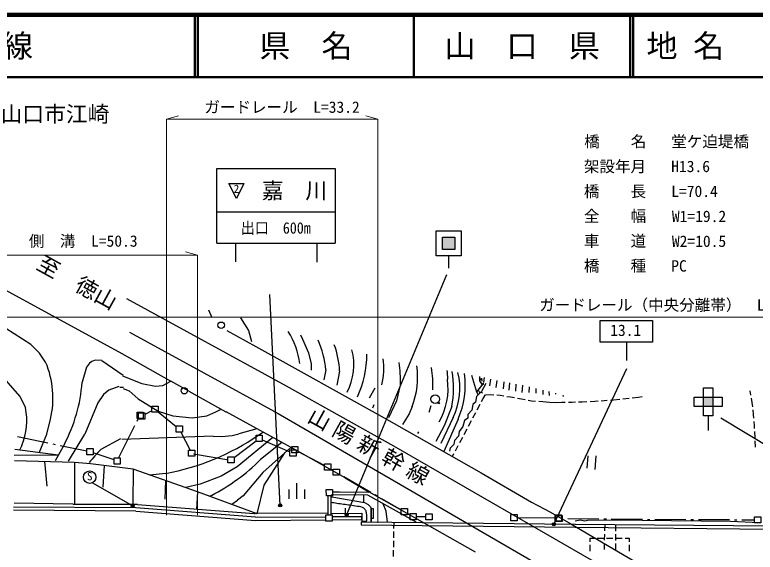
# Model space of a CAD drawing. Units: millimetres, scale not verified. Extents: x 40000 to 680000, y 20000 to 380000.
# Drawn here: x 268831 to 387853, y 293605 to 380000 of the extents above; entities that cross this region are included whole.
import ezdxf
from ezdxf.enums import TextEntityAlignment as Align

# ---------------------------------------------------------------- set-up
doc = ezdxf.new("R2010")
doc.units = ezdxf.units.MM
doc.header["$LTSCALE"] = 1000
doc.header["$PDMODE"] = 32
doc.header["$PDSIZE"] = 500
for name, color, linetype, lineweight in [('M-BGD', 7, 'Continuous', 25), ('M-BMK-ROW', 30, 'Continuous', 25), ('M-STR-HTXT', 7, 'Continuous', 13), ('M-STR-STR1', 1, 'Continuous', 25), ('M-STR-STRC', 7, 'Continuous', 25), ('M-TTL', 2, 'Continuous', 140), ('M-TTL-LINE', 7, 'Continuous', 50)]:
    doc.layers.add(name, color=color, linetype=linetype, lineweight=lineweight)
doc.layers.add('M-BMK-HTXT', color=7, linetype='Continuous')
doc.layers.add('M-TTL-TXT', color=7, linetype='Continuous')
doc.styles.add('ＭＳ ゴシック', font='')
doc.styles.get('ＭＳ ゴシック').set_extended_font_data('MS Gothic')

msp = doc.modelspace()

# ---------------------------------------------------------------- hatches: boundary and pattern name
at = {"layer": 'M-STR-STRC'}
for points in [[(337564, 344266), (339564, 344266), (339564, 342266), (337564, 342266)], [(379549, 318514), (381049, 318514), (381049, 317014), (379549, 317014)]]:
    msp.add_hatch(color=256, dxfattribs=at).paths.add_polyline_path(points)

# ---------------------------------------------------------------- linework, layer by layer
at = {"layer": 'M-BGD'}
for p, q in [((265374, 336763), (286042, 325564)), ((286778, 334374), (312457, 320376)), ((299980, 332572), (300531, 331346)), ((271417, 326971), (263517, 332021)), ((305135, 331279), (306397, 329258)), ((287264, 328979), (311151, 315900)), ((302891, 329242), (307578, 326662)), ((306397, 329258), (306901, 327475)), ((314750, 328523), (315099, 327879)), ((315099, 327879), (316031, 325658)), ((272794, 325625), (271417, 326971)), ((307578, 326662), (328210, 315206)), ((273792, 324141), (272794, 325625)), ((286042, 325564), (293902, 321104)), ((316031, 325658), (316455, 323880)), ((280840, 323975), (280333, 323351)), ((281233, 324283), (280840, 323975)), ((281753, 324467), (281233, 324283)), ((282804, 324402), (281753, 324467)), ((282804, 324402), (286271, 322081)), ((316455, 323880), (316472, 322845)), ((280333, 323351), (279650, 320920)), ((318827, 322900), (318527, 321312)), ((321050, 322700), (320615, 320456)), ((338272, 322834), (338345, 322562)), ((338345, 322562), (338363, 321417)), ((286140, 321981), (289235, 320710)), ((342261, 322070), (343077, 319374)), ((343533, 321838), (343519, 321133)), ((343746, 321539), (343750, 321243)), ((343876, 321583), (343926, 321119)), ((344300, 321699), (344192, 320911)), ((345285, 321400), (345166, 320338)), ((267330, 321280), (269650, 318615)), ((285532, 320232), (283961, 319652)), ((289235, 320710), (291465, 320306)), ((291465, 320306), (292652, 320430)), ((292652, 320430), (293902, 321104)), ((296807, 319487), (293902, 321104)), ((312457, 320376), (329695, 310692)), ((330797, 320470), (330188, 317955)), ((343900, 320440), (343077, 319374)), ((343519, 321133), (343953, 320534)), ((344545, 320747), (343866, 319425)), ((344097, 320783), (343900, 320440)), ((344142, 320572), (343953, 320534)), ((344097, 320783), (344142, 320572)), ((346330, 321210), (346185, 320101)), ((347452, 321006), (347353, 319866)), ((348348, 320843), (348241, 319668)), ((349375, 320618), (349309, 319474)), ((350424, 320466), (350358, 319279)), ((351509, 320199), (351485, 319255)), ((283079, 318983), (282178, 317593)), ((283961, 319652), (283079, 318983)), ((286318, 320095), (285718, 320085)), ((286258, 319921), (287210, 319536)), ((287210, 319536), (288668, 318252)), ((296807, 319487), (302745, 316187)), ((326730, 319991), (325817, 318346)), ((343043, 318642), (343866, 319425)), ((343077, 319374), (343342, 318927)), ((343321, 319690), (343593, 319166)), ((343831, 319358), (344037, 319226)), ((352588, 319935), (352601, 319146)), ((353704, 319661), (353716, 318952)), ((354703, 319416), (354713, 318799)), ((355744, 319161), (355751, 319027)), ((386969, 319570), (387102, 318862)), ((269650, 318615), (270559, 316848)), ((288668, 318252), (291902, 316255)), ((330188, 317955), (328921, 315207)), ((343043, 318642), (342902, 317700)), ((343881, 317841), (344129, 318307)), ((344129, 318307), (344520, 318915)), ((344520, 318915), (345307, 318968)), ((345307, 318968), (345830, 318922)), ((346328, 318878), (346851, 318832)), ((346851, 318832), (347441, 318740)), ((347935, 318662), (348525, 318570)), ((348525, 318570), (349164, 318465)), ((349657, 318383), (350296, 318278)), ((350296, 318278), (350856, 318164)), ((351346, 318064), (351907, 317951)), ((351907, 317951), (352558, 317903)), ((353057, 317867), (353708, 317819)), ((353708, 317819), (354786, 317743)), ((356949, 318866), (356968, 318624)), ((359467, 317775), (360052, 317796)), ((360052, 317796), (360813, 317833)), ((361312, 317857), (362073, 317893)), ((362073, 317893), (362584, 317928)), ((363082, 317963), (364080, 318032)), ((364579, 318067), (365089, 318102)), ((365089, 318102), (366099, 318216)), ((366596, 318271), (367589, 318383)), ((368086, 318439), (369096, 318552)), ((369096, 318552), (369687, 318630)), ((387194, 318370), (387327, 317663)), ((282178, 317593), (280090, 312588)), ((326528, 317273), (326307, 316766)), ((332691, 317008), (332232, 315837)), ((335727, 317124), (335405, 316060)), ((336789, 317607), (337115, 317525)), ((336922, 317712), (337115, 317525)), ((339093, 317038), (337837, 313939)), ((342483, 317354), (342290, 316435)), ((342902, 317700), (342483, 317354)), ((343177, 316516), (343646, 317399)), ((354786, 317743), (355878, 317697)), ((355878, 317697), (356777, 317711)), ((356777, 317711), (357330, 317720)), ((357830, 317728), (358383, 317737)), ((358383, 317737), (358967, 317758)), ((387327, 317663), (387407, 316963)), ((291902, 316255), (294220, 315514)), ((294220, 315514), (297357, 315203)), ((297357, 315203), (299719, 315551)), ((299719, 315551), (301136, 316186)), ((301136, 316186), (301900, 316545)), ((302745, 316187), (302798, 316169)), ((314322, 309831), (302798, 316169)), ((311151, 315900), (388254, 271228)), ((332232, 315837), (331174, 314143)), ((341676, 315759), (341642, 315144)), ((342290, 316435), (341676, 315759)), ((342472, 315192), (342942, 316075)), ((387463, 316466), (387543, 315766)), ((387543, 315766), (387591, 315129)), ((274001, 312576), (274569, 314993)), ((328210, 315206), (343821, 306350)), ((339314, 315247), (337313, 311053)), ((340105, 315017), (337811, 309813)), ((341106, 314774), (340835, 313786)), ((341642, 315144), (341106, 314774)), ((341768, 313868), (342237, 314751)), ((387628, 314630), (387675, 313992)), ((307754, 313433), (304835, 312614)), ((337837, 313939), (336519, 311421)), ((340835, 313786), (340286, 313016)), ((341063, 312544), (341533, 313427)), ((387675, 313992), (387699, 313485)), ((272736, 309581), (274001, 312576)), ((277450, 308213), (280090, 312588)), ((285824, 311843), (282646, 310125)), ((300692, 312251), (286011, 311696)), ((300692, 312251), (302049, 312219)), ((302049, 312219), (303764, 312369)), ((303764, 312369), (304835, 312614)), ((310285, 312052), (304576, 307320)), ((307992, 312424), (308723, 312897)), ((333714, 312965), (333558, 312695)), ((340161, 312283), (339522, 311578)), ((340286, 313016), (340161, 312283)), ((340359, 311219), (340828, 312102)), ((387723, 312986), (387771, 311987)), ((269960, 310777), (269592, 309999)), ((276803, 310992), (275331, 308273)), ((311748, 311228), (308339, 308487)), ((329695, 310692), (387773, 277271)), ((339408, 310913), (338872, 310403)), ((339522, 311578), (339408, 310913)), ((339654, 309895), (340124, 310778)), ((387795, 311488), (387843, 310489)), ((268825, 310169), (275799, 309241)), ((313194, 310453), (308713, 306415)), ((308906, 304360), (312251, 309603)), ((321924, 305546), (314322, 309831)), ((338745, 309860), (338872, 310403)), ((268719, 309191), (275799, 309241)), ((268798, 308340), (278447, 308064)), ((339171, 308988), (339419, 309454)), ((360936, 309119), (360765, 307126)), ((362213, 309097), (362096, 306894)), ((273623, 308202), (273985, 304209)), ((278447, 308064), (278434, 301290)), ((278447, 308064), (280987, 307885)), ((280987, 307885), (287870, 306984)), ((283195, 307538), (282967, 304068)), ((304576, 307320), (302013, 305850)), ((287870, 306984), (287807, 301422)), ((298211, 303328), (287868, 306962)), ((293087, 306262), (290465, 305980)), ((308713, 306415), (305535, 302676)), ((343821, 306350), (351900, 301633)), ((293040, 305145), (292928, 302118)), ((302013, 305850), (298642, 304540)), ((321924, 305546), (325718, 303285)), ((298642, 304540), (296311, 303995)), ((307802, 299788), (308906, 304360)), ((312942, 302193), (312942, 303693)), ((314192, 302193), (314192, 304693)), ((315442, 302193), (315442, 303693)), ((298211, 303328), (298020, 300449)), ((307802, 299788), (298211, 303328)), ((300453, 302744), (300182, 302593)), ((305535, 302676), (304627, 301977)), ((319158, 302665), (319150, 299596)), ((319659, 302680), (319650, 299611)), ((319749, 302803), (319789, 302515)), ((325592, 302782), (319749, 302803)), ((319789, 302515), (325034, 301607)), ((319905, 303302), (321031, 303298)), ((321031, 303298), (325724, 303281)), ((324950, 301622), (324932, 302784)), ((333341, 298418), (325592, 302782)), ((342867, 293627), (325718, 303285)), ((278177, 301317), (268713, 301474)), ((288581, 301269), (278204, 301290)), ((288581, 301269), (307293, 299836)), ((303717, 301320), (304627, 301977)), ((325034, 301607), (325657, 301278)), ((325657, 301278), (326014, 300909)), ((328522, 300218), (328036, 301393)), ((351900, 301633), (354931, 300048)), ((288267, 300717), (268611, 300840)), ((288264, 300217), (268625, 300340)), ((288264, 300217), (307532, 298717)), ((307543, 299217), (288267, 300717)), ((321920, 300690), (321929, 299846)), ((326014, 300909), (326116, 300620)), ((326116, 300620), (326098, 298479)), ((326098, 298479), (326116, 300620)), ((326516, 300577), (326116, 300581)), ((326503, 299077), (326516, 300577)), ((328750, 298457), (328522, 300218)), ((354931, 300048), (358237, 298140)), ((307293, 299836), (307457, 299815)), ((319150, 299894), (307457, 299815)), ((307532, 298717), (318846, 298811)), ((307543, 299217), (318838, 299311)), ((319650, 299821), (324619, 299875)), ((319838, 299319), (324547, 299358)), ((319846, 298819), (324555, 298858)), ((324547, 299358), (324555, 298858)), ((324619, 299875), (324640, 298600)), ((326103, 299081), (326503, 299077)), ((359702, 298755), (358913, 298592)), ((360469, 298598), (359702, 298755)), ((324640, 298600), (325435, 298634)), ((358195, 298164), (400593, 273436)), ((360885, 298703), (360469, 298598)), ((369665, 298736), (360885, 298703)), ((369665, 298736), (383893, 298567)), ((383893, 298567), (388527, 298391))]:
    msp.add_line(p, q, dxfattribs=at)
for points in [[(318899, 303668), (319899, 303684), (319915, 302684), (318915, 302668)], [(318834, 299597), (319834, 299613), (319850, 298614), (318850, 298597)]]:
    msp.add_lwpolyline(points, close=True, dxfattribs=at)
for centre, radius in [((302005, 330096), 516), ((296077, 319560), 513), ((336428, 318199), 694)]:
    msp.add_circle(centre, radius, dxfattribs=at)
for centre, radius, start, end in [((301415, 322073), 13363, 7.94521, 31.64836), ((303264, 321483), 15627, 5.2028, 23.47001), ((305385, 321773), 15693, 3.38469, 19.31068), ((313882, 323760), 9457, 332.11808, 14.63134), ((308243, 325678), 17199, 335.5399, 359.269), ((316696, 323258), 11458, 346.19508, 7.28516), ((309770, 320962), 21066, 358.75317, 8.59059), ((319957, 321819), 13633, 339.48563, 7.44868), ((320994, 320722), 15049, 356.12518, 9.78366), ((322785, 319960), 16569, 349.84098, 9.44424), ((328021, 319856), 10459, 329.57226, 8.58468), ((329288, 319971), 11083, 334.77076, 13.22593), ((327624, 320499), 13632, 336.29122, 7.65391), ((286070, 344343), 38722, 280.44004, 304.481), ((285368, 331748), 32692, 297.47923, 314.64172)]:
    msp.add_arc(centre, radius, start, end, dxfattribs=at)
for centre, major_axis, start_param, end_param in [((260506, 318388), (-231, 14584), 4.4618217, 5.102197), ((255136, 322699), (-392, 24787), 4.2048737, 4.6248567), ((260495, 314795), (-164, 10356), 4.2983397, 4.896201), ((320198, 274852), (-818, 51745), 0.8051897, 0.8596727)]:
    msp.add_ellipse(centre, major_axis=major_axis, ratio=0.991376, start_param=start_param, end_param=end_param, dxfattribs=at)
msp.add_open_spline([(325435, 298634), (325425, 298969), (325416, 299304), (325396, 299644), (325384, 299848), (325368, 300055), (325290, 300243), (325220, 300415), (325099, 300573), (324952, 300683), (324663, 300898), (324272, 300927), (323901, 300971), (323491, 301019), (323104, 301084), (322712, 301143), (322015, 301248), (321302, 301332), (320597, 301440), (320282, 301489), (319969, 301543), (319655, 301596)], degree=3, knots=[0, 0, 0, 0, 1, 1, 1, 2, 2, 2, 3, 3, 3, 4, 4, 4, 5, 5, 5, 6, 6, 6, 7, 7, 7, 7], dxfattribs=at)
at = {"layer": 'M-BMK-ROW'}
for p, q in [((289478, 316016), (289478, 315118)), ((290883, 316350), (289721, 315766)), ((291885, 316189), (294781, 313805)), ((288501, 314672), (288681, 315029)), ((289478, 315118), (288719, 315118)), ((285556, 308803), (288143, 313957)), ((269254, 312180), (274151, 311172)), ((295539, 312892), (297006, 310034)), ((274935, 311011), (275327, 310930)), ((276110, 310769), (280433, 309880)), ((304097, 308838), (307608, 311528)), ((308610, 311694), (313065, 309760)), ((284789, 308445), (281436, 309604)), ((314067, 309586), (314067, 309042)), ((314354, 309586), (314067, 309586)), ((318611, 307557), (314353, 309820)), ((297578, 309411), (302915, 308530)), ((319614, 306998), (320025, 306758)), ((321720, 305773), (326044, 303263)), ((326736, 302861), (327082, 302661)), ((327774, 302259), (330967, 300406)), ((332367, 299599), (331970, 299827)), ((334918, 299295), (333369, 299307)), ((355707, 299095), (349572, 299144)), ((356709, 299528), (356710, 298590)), ((357723, 298999), (362723, 298967)), ((363523, 298962), (363923, 298960)), ((364723, 298955), (369722, 298923)), ((370534, 298845), (370934, 298843)), ((371722, 298910), (376722, 298879)), ((377522, 298874), (377922, 298871)), ((378722, 298866), (383722, 298835)), ((384522, 298830), (384922, 298827)), ((385722, 298822), (387742, 298809)), ((356710, 298590), (355820, 298589))]:
    msp.add_line(p, q, dxfattribs=at)
for points in [[(291885, 316100), (290883, 316100), (290882, 317102), (291885, 317103)], [(295783, 312892), (294781, 312891), (294781, 313894), (295783, 313894)], [(308610, 311410), (307608, 311410), (307607, 312412), (308610, 312413)], [(281436, 309276), (280433, 309275), (280433, 310278), (281435, 310278)], [(297765, 309032), (296763, 309031), (296762, 310034), (297765, 310034)], [(285792, 307771), (284790, 307770), (284789, 308773), (285792, 308773)], [(304097, 307953), (303095, 307952), (303095, 308955), (304097, 308955)], [(319614, 306790), (318612, 306789), (318611, 307791), (319614, 307792)], [(321028, 305964), (320026, 305964), (320025, 306966), (321028, 306966)], [(331970, 299614), (330967, 299614), (330967, 300616), (331969, 300617)], [(333369, 298809), (332367, 298809), (332367, 299811), (333369, 299812)], [(335921, 298790), (334918, 298790), (334918, 299792), (335920, 299793)], [(349572, 298647), (348569, 298647), (348569, 299649), (349571, 299649)], [(388744, 298305), (387742, 298305), (387741, 299307), (388744, 299307)]]:
    msp.add_lwpolyline(points, close=True, dxfattribs=at)
for points in [[(288719, 315118), (288476, 315118), (288476, 316120), (289478, 316120), (289478, 316016)], [(288719, 315118), (288718, 316016), (289478, 316016)], [(289478, 316016), (289721, 316016), (289721, 315014)], [(289721, 315014), (288719, 315013), (288719, 315118)], [(314067, 309042), (313065, 309041), (313065, 310043), (313351, 310044)], [(313351, 310044), (313351, 310588), (314353, 310588), (314354, 309586)], [(313351, 310044), (314067, 310044), (314067, 309586)], [(314067, 309586), (313351, 309585), (313351, 310044)], [(355820, 298589), (355708, 298589), (355707, 299592), (356709, 299592), (356709, 299528)], [(355820, 298589), (355820, 299527), (356709, 299528)], [(356709, 299528), (356822, 299528), (356822, 298525)], [(356822, 298525), (355820, 298525), (355820, 298589)]]:
    msp.add_lwpolyline(points, dxfattribs=at)
at = {"layer": 'M-STR-HTXT'}
for p, q in [((295158, 363735), (293226, 363217)), ((327191, 363217), (293226, 363217)), ((293226, 363217), (293227, 299534)), ((327191, 363217), (325259, 363735)), ((327191, 363217), (327191, 298303)), ((298226, 341383), (296294, 341901)), ((247953, 341383), (298226, 341383)), ((298226, 341383), (298226, 299534)), ((568276, 331384), (66198, 331382))]:
    msp.add_line(p, q, dxfattribs=at)
at = {"layer": 'M-STR-STR1'}
for p, q in [((324505, 298489), (324499, 297989)), ((324499, 297989), (358930, 297621)), ((324505, 298489), (358936, 298121)), ((329745, 298433), (329731, 297435)), ((358939, 297621), (394392, 297283)), ((358945, 298121), (394397, 297783)), ((363663, 298107), (363635, 297021)), ((365416, 298046), (365413, 296991)), ((329723, 296936), (329708, 295936)), ((363622, 296521), (363597, 295521)), ((365412, 296491), (365410, 295491)), ((329701, 295436), (329686, 294436)), ((361343, 295854), (361963, 295853)), ((361343, 295278), (361343, 295854)), ((362463, 295852), (363463, 295850)), ((363963, 295850), (364963, 295848)), ((365463, 295847), (366463, 295846)), ((366963, 295845), (367582, 295844)), ((367582, 295844), (367581, 295269)), ((361340, 293778), (361342, 294778)), ((363584, 295021), (363559, 294022)), ((365409, 294991), (365407, 293991)), ((367581, 294769), (367579, 293769)), ((329679, 293936), (329664, 292936))]:
    msp.add_line(p, q, dxfattribs=at)
at = {"layer": 'M-STR-STRC'}
for p, q in [((301319, 343308), (301319, 355308)), ((301319, 355308), (320319, 355308)), ((320319, 355308), (320319, 343308)), ((303249, 352889), (305649, 352889)), ((304449, 350489), (303249, 352889)), ((305649, 352889), (304449, 350489)), ((301319, 348308), (320319, 348308)), ((336564, 345266), (340564, 345266)), ((336564, 341266), (336564, 345266)), ((340564, 345266), (340564, 341266)), ((337564, 344266), (339564, 344266)), ((337564, 342266), (337564, 344266)), ((339564, 344266), (339564, 342266)), ((301319, 343308), (320319, 343308)), ((304319, 343308), (304319, 340308)), ((317364, 343251), (317364, 340251)), ((339564, 342266), (337564, 342266)), ((340564, 341266), (336564, 341266)), ((338564, 341266), (338564, 339266)), ((322190, 299652), (338261, 338247)), ((311488, 301134), (309845, 335009)), ((362957, 330856), (371357, 330856)), ((362957, 327356), (362957, 330856)), ((371357, 330856), (371357, 327356)), ((371357, 327356), (362957, 327356)), ((367157, 327356), (367157, 324424)), ((367147, 323066), (355492, 298091)), ((379549, 320014), (381049, 320014)), ((379549, 318514), (379549, 320014)), ((381049, 320014), (381049, 318514)), ((378049, 317014), (378049, 318514)), ((378049, 318514), (379549, 318514)), ((379549, 318514), (381049, 318514)), ((379549, 317014), (379549, 318514)), ((381049, 318514), (382549, 318514)), ((381049, 318514), (381049, 317014)), ((382549, 318514), (382549, 317014)), ((379549, 317014), (378049, 317014)), ((379549, 315514), (379549, 317014)), ((381049, 317014), (379549, 317014)), ((382549, 317014), (381049, 317014)), ((381049, 317014), (381049, 315514)), ((381049, 315514), (379549, 315514)), ((380305, 315514), (380305, 313164)), ((382319, 315225), (409052, 298978)), ((281323, 304763), (287791, 301084))]:
    msp.add_line(p, q, dxfattribs=at)
for points in [[(337564, 344266), (339564, 344266), (339564, 342266), (337564, 342266)], [(379549, 318514), (381049, 318514), (381049, 317014), (379549, 317014)]]:
    msp.add_lwpolyline(points, close=True, dxfattribs=at)
for centre, radius in [((280873, 305663), 1006), ((287791, 301084), 150), ((287791, 301084), 120), ((287791, 301084), 90), ((287791, 301084), 60), ((311488, 301134), 150), ((311488, 301134), 120), ((311488, 301134), 90), ((311488, 301134), 60), ((311488, 301134), 30), ((287791, 301084), 30), ((322190, 299652), 150), ((322190, 299652), 120), ((322190, 299652), 90), ((322190, 299652), 60), ((322190, 299652), 30), ((355492, 298091), 150), ((355492, 298091), 120), ((355492, 298091), 90), ((355492, 298091), 60), ((355492, 298091), 30)]:
    msp.add_circle(centre, radius, dxfattribs=at)
for p in [(287791, 301084), (311488, 301134), (322190, 299652), (355492, 298091)]:
    msp.add_point(p, dxfattribs=at)
at = {"layer": 'M-TTL'}
msp.add_line((680000, 380000), (40000, 380000), dxfattribs=at)
at = {"layer": 'M-TTL-LINE'}
for p, q in [((297750, 380000), (297750, 370000)), ((298250, 380000), (298250, 370000)), ((333000, 380000), (333000, 370000)), ((367750, 380000), (367750, 370000)), ((368250, 380000), (368250, 370000)), ((40000, 370000), (680000, 370000))]:
    msp.add_line(p, q, dxfattribs=at)

# ---------------------------------------------------------------- texts
at = {"layer": 'M-BMK-HTXT', "style": 'ＭＳ ゴシック'}
msp.add_text('山口市江崎', height=2566, dxfattribs=at).set_placement((266546, 364047), align=Align.MIDDLE_LEFT)
for s, p in [('橋\u3000\u3000名', (360362, 358167)), ('堂ケ迫堤橋', (374362, 358167)), ('架設年月', (360323, 354158)), ('H13.6', (374355, 354162)), ('橋\u3000\u3000長', (360323, 350158)), ('L=70.4', (374355, 350162)), ('全\u3000\u3000幅', (360323, 346179)), ('W1=19.2', (374462, 346137)), ('車\u3000\u3000道', (360323, 342176)), ('W2=10.5', (374462, 342134)), ('橋\u3000\u3000種', (360323, 338179)), ('PC', (374362, 338167))]:
    msp.add_text(s, height=1833, rotation=0.018, dxfattribs=at).set_placement(p, align=Align.BOTTOM_LEFT)
msp.add_text('至\u3000徳山', height=2566, rotation=331.08, dxfattribs=at).set_placement((273368, 341474), align=Align.TOP_LEFT)
at = {"layer": 'M-BMK-HTXT', "insert": (316930, 316971), "char_height": 2566, "attachment_point": 1, "rotation": 331.08, "style": 'ＭＳ ゴシック'}
msp.add_mtext('\\T1.29;山陽新幹線', dxfattribs=at)
at = {"layer": 'M-STR-HTXT', "style": 'ＭＳ ゴシック'}
for s, p in [('ガードレール\u3000L=33.2', (299299, 363694)), ('側\u3000溝\u3000L=50.3', (271086, 342165)), ('ガードレール（中央分離帯）\u3000L=500.0', (353132, 331888))]:
    msp.add_text(s, height=1833, dxfattribs=at).set_placement(p, align=Align.BOTTOM_LEFT)
at = {"layer": 'M-STR-STRC', "style": 'ＭＳ ゴシック'}
for s, height, p in [('2', 1320, (304460, 352034)), ('嘉\u3000川', 2566, (313796, 351756))]:
    msp.add_text(s, height=height, dxfattribs=at).set_placement(p, align=Align.MIDDLE_CENTER)
at = {"layer": 'M-STR-STRC', "style": 'ＭＳ ゴシック', "width": 0.9}
msp.add_text('出口\u3000600m', height=1833, dxfattribs=at).set_placement((310789, 345736), align=Align.MIDDLE_CENTER)
at = {"layer": 'M-STR-STRC', "style": 'ＭＳ ゴシック'}
msp.add_text('13.1', height=1833, dxfattribs=at).set_placement((364544, 327820), align=Align.BOTTOM_LEFT)
msp.add_text('S', height=1320, dxfattribs=at).set_placement((280873, 304763), align=Align.BOTTOM_CENTER)
at = {"layer": 'M-TTL-TXT', "style": 'ＭＳ ゴシック'}
for s, p in [('主要地方道\u3000山口宇部線', (216734, 375000)), ('地 名', (370380, 375000))]:
    msp.add_text(s, height=3666, dxfattribs=at).set_placement(p, align=Align.MIDDLE_LEFT)
for s, p in [('県\u3000名', (315625, 375000)), ('山\u3000口\u3000県', (350375, 375000))]:
    msp.add_text(s, height=3666, dxfattribs=at).set_placement(p, align=Align.MIDDLE_CENTER)

doc.saveas('drawing.dxf')
